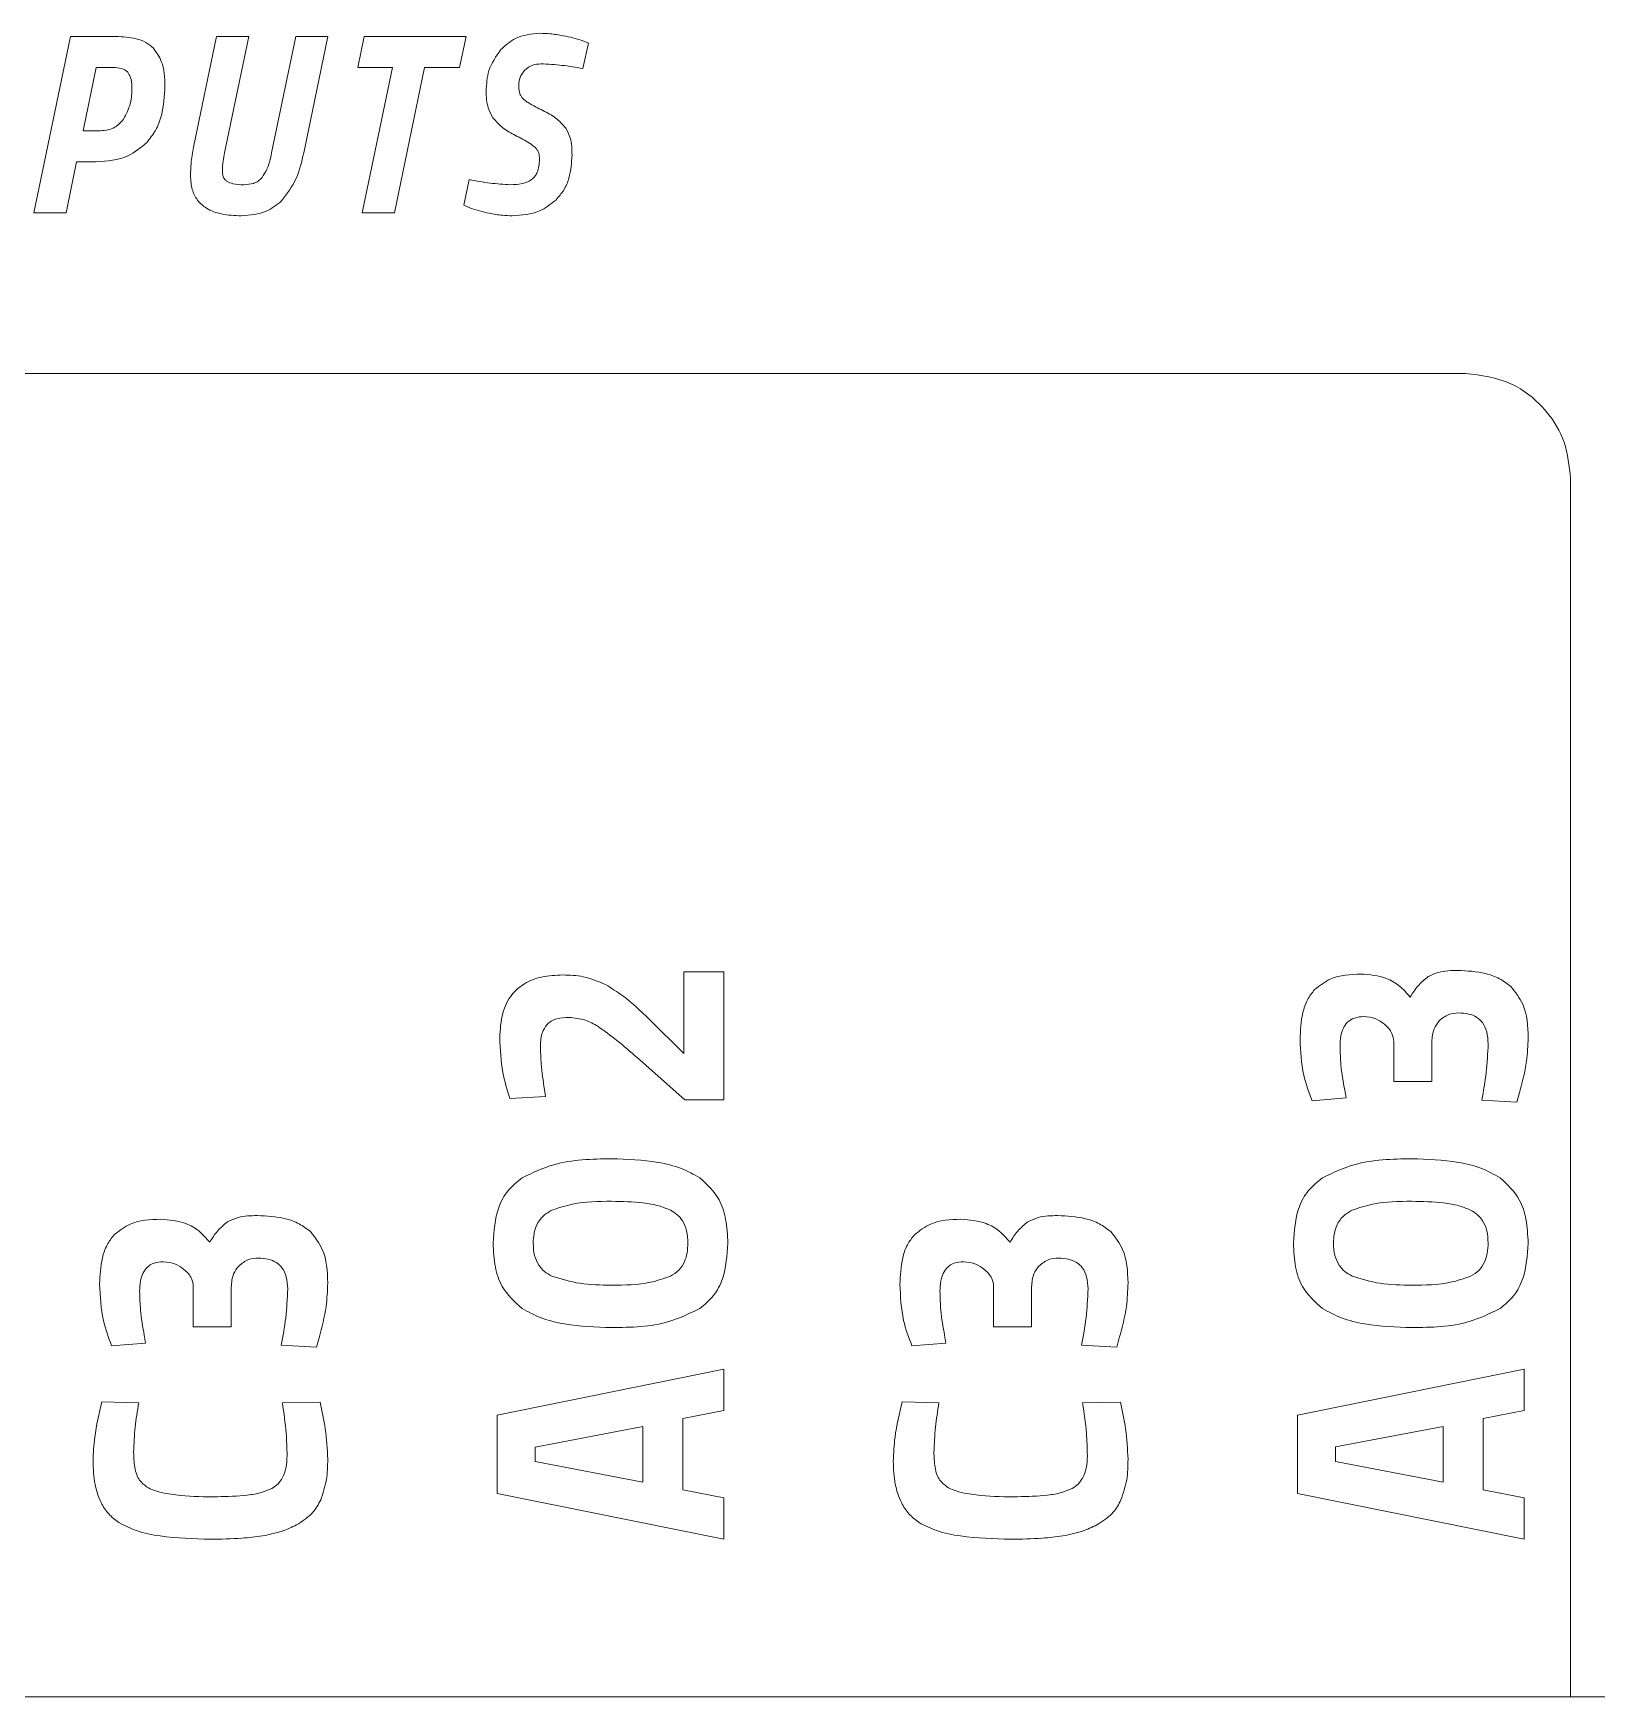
# Model space of a CAD drawing. Header units: millimetres. Extents: x 32696 to 36207, y 16706 to 17911.
# Drawn here: x 34794.91 to 34830.08, y 17439.39 to 17476.81 of the extents above; entities that cross this region are included whole.
import ezdxf

# ---------------------------------------------------------------- set-up
doc = ezdxf.new("R2010")
doc.units = ezdxf.units.MM
doc.header["$LTSCALE"] = 0.1
doc.layers.get('0').update_dxf_attribs({"lineweight": 20})

# ---------------------------------------------------------------- blocks, each defined once
blk = doc.blocks.new('CLP-XP352')
at = {"lineweight": 9}
for p, q in [((35041.001, 17364.622), (35040.653, 17362.943)), ((35041.435, 17364.622), (35041.001, 17364.622)), ((35042.393, 17364.622), (35042.173, 17363.568)), ((35042.699, 17364.622), (35042.393, 17364.622)), ((35042.468, 17363.514), (35042.699, 17364.622)), ((35043.146, 17364.622), (35042.916, 17363.514)), ((35043.452, 17364.622), (35043.146, 17364.622)), ((35043.222, 17363.514), (35043.452, 17364.622)), ((35043.798, 17364.622), (35043.736, 17364.326)), ((35044.769, 17364.622), (35043.798, 17364.622)), ((35044.707, 17364.326), (35044.769, 17364.622)), ((35045.935, 17364.558), (35045.872, 17364.583)), ((35045.879, 17364.316), (35045.935, 17364.558)), ((35041.245, 17364.326), (35041.121, 17363.724)), ((35041.413, 17364.326), (35041.245, 17364.326)), ((35043.736, 17364.326), (35044.066, 17364.326)), ((35044.066, 17364.326), (35043.78, 17362.943)), ((35044.086, 17362.943), (35044.372, 17364.326)), ((35044.372, 17364.326), (35044.707, 17364.326)), ((35041.121, 17363.724), (35041.287, 17363.724)), ((35040.959, 17362.943), (35041.058, 17363.427)), ((35041.058, 17363.427), (35041.247, 17363.427)), ((35044.797, 17363.259), (35044.746, 17363.015)), ((35040.653, 17362.943), (35040.959, 17362.943)), ((35043.78, 17362.943), (35044.086, 17362.943)), ((35044.746, 17363.015), (35044.809, 17362.988)), ((35017.594, 17361.414), (35054.284, 17361.414)), ((35055.284, 17360.414), (35055.284, 17348.814)), ((35046.842, 17355.717), (35046.842, 17354.937)), ((35047.223, 17355.717), (35046.842, 17355.717)), ((35047.223, 17354.498), (35047.223, 17355.717)), ((35046.842, 17354.937), (35046.512, 17355.264)), ((35053.601, 17355.051), (35053.601, 17354.672)), ((35053.963, 17354.672), (35053.963, 17355.051)), ((35046.397, 17354.899), (35046.851, 17354.498)), ((35053.601, 17354.672), (35053.963, 17354.672)), ((35045.184, 17354.509), (35045.524, 17354.529)), ((35045.524, 17354.529), (35045.514, 17354.597)), ((35052.823, 17354.489), (35053.147, 17354.515)), ((35053.147, 17354.515), (35053.134, 17354.589)), ((35054.773, 17354.475), (35054.798, 17354.566)), ((35046.851, 17354.498), (35047.223, 17354.498)), ((35054.439, 17354.495), (35054.773, 17354.475)), ((35042.171, 17352.716), (35042.171, 17352.337)), ((35042.533, 17352.337), (35042.533, 17352.716)), ((35049.791, 17352.716), (35049.791, 17352.337)), ((35050.153, 17352.337), (35050.153, 17352.716)), ((35042.171, 17352.337), (35042.533, 17352.337)), ((35049.791, 17352.337), (35050.153, 17352.337)), ((35041.393, 17352.155), (35041.717, 17352.181)), ((35041.717, 17352.181), (35041.704, 17352.255)), ((35043.009, 17352.161), (35043.343, 17352.141)), ((35043.343, 17352.141), (35043.368, 17352.232)), ((35049.013, 17352.155), (35049.337, 17352.181)), ((35049.337, 17352.181), (35049.324, 17352.255)), ((35050.629, 17352.161), (35050.963, 17352.141)), ((35050.963, 17352.141), (35050.988, 17352.232)), ((35047.223, 17351.932), (35045.064, 17351.496)), ((35047.223, 17351.539), (35047.223, 17351.932)), ((35054.843, 17351.933), (35052.684, 17351.496)), ((35054.843, 17351.539), (35054.843, 17351.933)), ((35041.651, 17351.611), (35041.301, 17351.622)), ((35043.378, 17351.619), (35043.019, 17351.611)), ((35045.064, 17351.496), (35045.064, 17350.75)), ((35046.832, 17351.462), (35047.223, 17351.539)), ((35049.271, 17351.611), (35048.921, 17351.622)), ((35050.998, 17351.619), (35050.639, 17351.611)), ((35052.684, 17351.496), (35052.684, 17350.75)), ((35054.452, 17351.462), (35054.843, 17351.539)), ((35046.451, 17351.388), (35045.426, 17351.191)), ((35046.451, 17350.858), (35046.451, 17351.388)), ((35046.832, 17350.784), (35046.832, 17351.462)), ((35054.071, 17351.388), (35053.046, 17351.192)), ((35054.071, 17350.858), (35054.071, 17351.388)), ((35054.452, 17350.784), (35054.452, 17351.462)), ((35045.426, 17351.191), (35045.426, 17351.055)), ((35053.046, 17351.192), (35053.046, 17351.055)), ((35045.426, 17351.055), (35046.451, 17350.858)), ((35053.046, 17351.055), (35054.071, 17350.858)), ((35045.064, 17350.75), (35047.223, 17350.314)), ((35047.223, 17350.707), (35046.832, 17350.784)), ((35047.223, 17350.314), (35047.223, 17350.707)), ((35052.684, 17350.75), (35054.843, 17350.314)), ((35054.843, 17350.707), (35054.452, 17350.784)), ((35054.843, 17350.314), (35054.843, 17350.707)), ((35018.594, 17348.814), (35055.284, 17348.814)), ((35055.284, 17348.814), (35055.784, 17348.814))]:
    blk.add_line(p, q, dxfattribs=at)
for points, knots in [([(35045.471, 17364.652), (35045.39, 17364.645), (35045.248, 17364.632), (35045.143, 17364.537), (35045.099, 17364.496)], [0, 0, 0, 0, 0.572263, 1, 1, 1, 1]), ([(35045.694, 17364.629), (35045.652, 17364.636), (35045.578, 17364.649), (35045.503, 17364.651), (35045.471, 17364.652)], [0, 0, 0, 0, 0.573509, 1, 1, 1, 1]), ([(35041.791, 17364.51), (35041.768, 17364.53), (35041.719, 17364.571), (35041.597, 17364.614), (35041.499, 17364.619), (35041.435, 17364.622)], [0, 0, 0, 0, 0.236016, 0.498861, 1, 1, 1, 1]), ([(35041.901, 17364.148), (35041.898, 17364.23), (35041.895, 17364.363), (35041.819, 17364.469), (35041.791, 17364.51)], [0, 0, 0, 0, 0.620061, 1, 1, 1, 1]), ([(35045.099, 17364.496), (35045.054, 17364.432), (35044.971, 17364.313), (35044.963, 17364.168), (35044.959, 17364.101)], [0, 0, 0, 0, 0.539277, 1, 1, 1, 1]), ([(35045.872, 17364.583), (35045.844, 17364.592), (35045.785, 17364.61), (35045.725, 17364.622), (35045.694, 17364.629)], [0, 0, 0, 0, 0.489211, 1, 1, 1, 1]), ([(35041.546, 17364.282), (35041.538, 17364.289), (35041.52, 17364.305), (35041.474, 17364.323), (35041.437, 17364.325), (35041.413, 17364.326)], [0, 0, 0, 0, 0.236633, 0.498669, 1, 1, 1, 1]), ([(35045.326, 17364.3), (35045.35, 17364.32), (35045.396, 17364.356), (35045.453, 17364.359), (35045.48, 17364.361)], [0, 0, 0, 0, 0.534595, 1, 1, 1, 1]), ([(35045.48, 17364.361), (35045.547, 17364.357), (35045.681, 17364.351), (35045.813, 17364.328), (35045.879, 17364.316)], [0, 0, 0, 0, 0.5027998, 1, 1, 1, 1]), ([(35041.586, 17364.143), (35041.585, 17364.174), (35041.584, 17364.224), (35041.556, 17364.266), (35041.546, 17364.282)], [0, 0, 0, 0, 0.618486, 1, 1, 1, 1]), ([(35045.27, 17364.156), (35045.272, 17364.186), (35045.278, 17364.24), (35045.311, 17364.282), (35045.326, 17364.3)], [0, 0, 0, 0, 0.559755, 1, 1, 1, 1]), ([(35041.506, 17363.833), (35041.532, 17363.883), (35041.582, 17363.98), (35041.585, 17364.089), (35041.586, 17364.143)], [0, 0, 0, 0, 0.508024, 1, 1, 1, 1]), ([(35041.727, 17363.611), (35041.757, 17363.649), (35041.819, 17363.726), (35041.888, 17363.91), (35041.896, 17364.055), (35041.901, 17364.148)], [0, 0, 0, 0, 0.248328, 0.514494, 1, 1, 1, 1]), ([(35044.959, 17364.101), (35044.961, 17364.047), (35044.964, 17363.956), (35045.007, 17363.878), (35045.024, 17363.847)], [0, 0, 0, 0, 0.607795, 1, 1, 1, 1]), ([(35045.305, 17364.033), (35045.299, 17364.042), (35045.286, 17364.059), (35045.272, 17364.101), (35045.271, 17364.134), (35045.27, 17364.156)], [0, 0, 0, 0, 0.233389, 0.496656, 1, 1, 1, 1]), ([(35045.5, 17363.916), (35045.453, 17363.94), (35045.393, 17363.97), (35045.329, 17364.011), (35045.312, 17364.027), (35045.305, 17364.033)], [0, 0, 0, 0, 0.696708, 0.874554, 1, 1, 1, 1]), ([(35045.024, 17363.847), (35045.055, 17363.812), (35045.117, 17363.744), (35045.198, 17363.7), (35045.239, 17363.679)], [0, 0, 0, 0, 0.506486, 1, 1, 1, 1]), ([(35045.718, 17363.749), (35045.688, 17363.783), (35045.625, 17363.852), (35045.542, 17363.895), (35045.5, 17363.916)], [0, 0, 0, 0, 0.492902, 1, 1, 1, 1]), ([(35041.287, 17363.724), (35041.311, 17363.725), (35041.359, 17363.728), (35041.44, 17363.76), (35041.481, 17363.805), (35041.506, 17363.833)], [0, 0, 0, 0, 0.29097, 0.562709, 1, 1, 1, 1]), ([(35045.777, 17363.494), (35045.776, 17363.55), (35045.774, 17363.639), (35045.734, 17363.719), (35045.718, 17363.749)], [0, 0, 0, 0, 0.618516, 1, 1, 1, 1]), ([(35041.247, 17363.427), (35041.352, 17363.435), (35041.533, 17363.448), (35041.67, 17363.563), (35041.727, 17363.611)], [0, 0, 0, 0, 0.583616, 1, 1, 1, 1]), ([(35042.173, 17363.568), (35042.164, 17363.516), (35042.148, 17363.425), (35042.145, 17363.333), (35042.144, 17363.294)], [0, 0, 0, 0, 0.5777, 1, 1, 1, 1]), ([(35045.239, 17363.679), (35045.284, 17363.656), (35045.351, 17363.624), (35045.41, 17363.578), (35045.428, 17363.564)], [0, 0, 0, 0, 0.687676, 1, 1, 1, 1]), ([(35045.428, 17363.564), (35045.435, 17363.557), (35045.448, 17363.541), (35045.464, 17363.503), (35045.466, 17363.474), (35045.467, 17363.454)], [0, 0, 0, 0, 0.255017, 0.521862, 1, 1, 1, 1]), ([(35042.448, 17363.345), (35042.449, 17363.375), (35042.452, 17363.432), (35042.463, 17363.487), (35042.468, 17363.514)], [0, 0, 0, 0, 0.530038, 1, 1, 1, 1]), ([(35042.916, 17363.514), (35042.905, 17363.46), (35042.888, 17363.376), (35042.841, 17363.304), (35042.825, 17363.278)], [0, 0, 0, 0, 0.640304, 1, 1, 1, 1]), ([(35043.012, 17363.056), (35043.063, 17363.124), (35043.166, 17363.262), (35043.203, 17363.43), (35043.222, 17363.514)], [0, 0, 0, 0, 0.498983, 1, 1, 1, 1]), ([(35045.467, 17363.454), (35045.466, 17363.431), (35045.465, 17363.389), (35045.45, 17363.334), (35045.428, 17363.293), (35045.41, 17363.275), (35045.4, 17363.266)], [0, 0, 0, 0, 0.333245, 0.616655, 0.814081, 1, 1, 1, 1]), ([(35045.623, 17363.064), (35045.65, 17363.095), (35045.704, 17363.156), (35045.765, 17363.303), (35045.772, 17363.419), (35045.777, 17363.494)], [0, 0, 0, 0, 0.256604, 0.523817, 1, 1, 1, 1]), ([(35042.144, 17363.294), (35042.147, 17363.25), (35042.152, 17363.169), (35042.206, 17363.058), (35042.303, 17362.973), (35042.45, 17362.921), (35042.564, 17362.916), (35042.628, 17362.914)], [0, 0, 0, 0, 0.185462, 0.348349, 0.510112, 0.728386, 1, 1, 1, 1]), ([(35042.494, 17363.24), (35042.486, 17363.246), (35042.47, 17363.259), (35042.451, 17363.295), (35042.449, 17363.325), (35042.448, 17363.345)], [0, 0, 0, 0, 0.2502429, 0.5112742, 1, 1, 1, 1]), ([(35042.653, 17363.21), (35042.617, 17363.21), (35042.561, 17363.21), (35042.511, 17363.232), (35042.494, 17363.24)], [0, 0, 0, 0, 0.651625, 1, 1, 1, 1]), ([(35042.825, 17363.278), (35042.813, 17363.266), (35042.79, 17363.243), (35042.731, 17363.215), (35042.683, 17363.212), (35042.653, 17363.21)], [0, 0, 0, 0, 0.258421, 0.524481, 1, 1, 1, 1]), ([(35045.191, 17363.21), (35045.126, 17363.214), (35044.994, 17363.221), (35044.864, 17363.247), (35044.797, 17363.259)], [0, 0, 0, 0, 0.489879, 1, 1, 1, 1]), ([(35045.4, 17363.266), (35045.386, 17363.256), (35045.356, 17363.235), (35045.285, 17363.214), (35045.228, 17363.212), (35045.191, 17363.21)], [0, 0, 0, 0, 0.230622, 0.494177, 1, 1, 1, 1]), ([(35042.628, 17362.914), (35042.711, 17362.92), (35042.854, 17362.93), (35042.965, 17363.019), (35043.012, 17363.056)], [0, 0, 0, 0, 0.58026, 1, 1, 1, 1]), ([(35045.208, 17362.914), (35045.298, 17362.92), (35045.452, 17362.93), (35045.573, 17363.025), (35045.623, 17363.064)], [0, 0, 0, 0, 0.584265, 1, 1, 1, 1]), ([(35044.809, 17362.988), (35044.838, 17362.978), (35044.897, 17362.958), (35044.957, 17362.945), (35044.988, 17362.938)], [0, 0, 0, 0, 0.494929, 1, 1, 1, 1]), ([(35044.988, 17362.938), (35045.03, 17362.93), (35045.102, 17362.917), (35045.176, 17362.915), (35045.208, 17362.914)], [0, 0, 0, 0, 0.5751691, 1, 1, 1, 1]), ([(35054.284, 17361.414), (35054.433, 17361.394), (35054.725, 17361.356), (35055.05, 17361.088), (35055.248, 17360.762), (35055.272, 17360.531), (35055.284, 17360.414)], [0, 0, 0, 0, 0.28334, 0.558063, 0.775438, 1, 1, 1, 1]), ([(35045.689, 17355.686), (35045.621, 17355.683), (35045.495, 17355.677), (35045.324, 17355.614), (35045.187, 17355.496), (35045.101, 17355.312), (35045.093, 17355.167), (35045.089, 17355.088)], [0, 0, 0, 0, 0.210762, 0.389357, 0.553069, 0.756209, 1, 1, 1, 1]), ([(35046.096, 17355.595), (35046.026, 17355.624), (35045.896, 17355.679), (35045.755, 17355.684), (35045.689, 17355.686)], [0, 0, 0, 0, 0.53458, 1, 1, 1, 1]), ([(35053.29, 17355.695), (35053.189, 17355.691), (35053.025, 17355.685), (35052.897, 17355.585), (35052.847, 17355.547)], [0, 0, 0, 0, 0.61349, 1, 1, 1, 1]), ([(35053.757, 17355.475), (35053.725, 17355.513), (35053.662, 17355.586), (35053.503, 17355.677), (35053.372, 17355.688), (35053.29, 17355.695)], [0, 0, 0, 0, 0.274736, 0.542873, 1, 1, 1, 1]), ([(35053.928, 17355.671), (35053.894, 17355.642), (35053.826, 17355.586), (35053.78, 17355.512), (35053.757, 17355.475)], [0, 0, 0, 0, 0.508132, 1, 1, 1, 1]), ([(35054.211, 17355.729), (35054.148, 17355.728), (35054.049, 17355.727), (35053.961, 17355.686), (35053.928, 17355.671)], [0, 0, 0, 0, 0.634871, 1, 1, 1, 1]), ([(35054.716, 17355.576), (35054.681, 17355.603), (35054.609, 17355.658), (35054.437, 17355.718), (35054.3, 17355.725), (35054.211, 17355.729)], [0, 0, 0, 0, 0.239816, 0.504394, 1, 1, 1, 1]), ([(35046.512, 17355.264), (35046.431, 17355.342), (35046.303, 17355.466), (35046.152, 17355.56), (35046.096, 17355.595)], [0, 0, 0, 0, 0.628687, 1, 1, 1, 1]), ([(35052.847, 17355.547), (35052.823, 17355.515), (35052.772, 17355.449), (35052.719, 17355.288), (35052.713, 17355.159), (35052.709, 17355.075)], [0, 0, 0, 0, 0.233987, 0.497269, 1, 1, 1, 1]), ([(35054.881, 17355.088), (35054.877, 17355.199), (35054.87, 17355.381), (35054.759, 17355.522), (35054.716, 17355.576)], [0, 0, 0, 0, 0.612928, 1, 1, 1, 1]), ([(35054.033, 17355.249), (35054.063, 17355.273), (35054.117, 17355.318), (35054.188, 17355.322), (35054.22, 17355.324)], [0, 0, 0, 0, 0.538816, 1, 1, 1, 1]), ([(35054.22, 17355.324), (35054.252, 17355.323), (35054.311, 17355.32), (35054.391, 17355.288), (35054.454, 17355.23), (35054.494, 17355.14), (35054.498, 17355.069), (35054.5, 17355.031)], [0, 0, 0, 0, 0.205399, 0.380568, 0.54373, 0.750095, 1, 1, 1, 1]), ([(35045.476, 17355.013), (35045.478, 17355.057), (35045.481, 17355.129), (35045.521, 17355.188), (35045.537, 17355.212)], [0, 0, 0, 0, 0.6022887, 1, 1, 1, 1]), ([(35045.537, 17355.212), (35045.55, 17355.224), (35045.577, 17355.249), (35045.649, 17355.277), (35045.707, 17355.28), (35045.745, 17355.281)], [0, 0, 0, 0, 0.233915, 0.494952, 1, 1, 1, 1]), ([(35045.745, 17355.281), (35045.799, 17355.277), (35045.898, 17355.268), (35045.984, 17355.219), (35046.023, 17355.197)], [0, 0, 0, 0, 0.552403, 1, 1, 1, 1]), ([(35046.023, 17355.197), (35046.084, 17355.153), (35046.213, 17355.06), (35046.334, 17354.955), (35046.397, 17354.899)], [0, 0, 0, 0, 0.4723839, 1, 1, 1, 1]), ([(35053.09, 17355.008), (35053.091, 17355.04), (35053.093, 17355.098), (35053.116, 17355.178), (35053.159, 17355.241), (35053.229, 17355.284), (35053.285, 17355.288), (35053.316, 17355.29)], [0, 0, 0, 0, 0.2330147, 0.4261554, 0.592877, 0.782763, 1, 1, 1, 1]), ([(35053.316, 17355.29), (35053.355, 17355.286), (35053.427, 17355.279), (35053.486, 17355.236), (35053.512, 17355.217)], [0, 0, 0, 0, 0.54984, 1, 1, 1, 1]), ([(35053.512, 17355.217), (35053.527, 17355.204), (35053.555, 17355.178), (35053.592, 17355.123), (35053.598, 17355.078), (35053.601, 17355.051)], [0, 0, 0, 0, 0.309196, 0.586789, 1, 1, 1, 1]), ([(35053.963, 17355.051), (35053.966, 17355.093), (35053.971, 17355.166), (35054.015, 17355.224), (35054.033, 17355.249)], [0, 0, 0, 0, 0.581688, 1, 1, 1, 1]), ([(35045.089, 17355.088), (35045.094, 17354.977), (35045.103, 17354.78), (35045.159, 17354.592), (35045.184, 17354.509)], [0, 0, 0, 0, 0.561354, 1, 1, 1, 1]), ([(35045.514, 17354.597), (35045.502, 17354.678), (35045.481, 17354.816), (35045.478, 17354.955), (35045.476, 17355.013)], [0, 0, 0, 0, 0.5819902, 1, 1, 1, 1]), ([(35052.709, 17355.075), (35052.714, 17354.959), (35052.723, 17354.758), (35052.793, 17354.569), (35052.823, 17354.489)], [0, 0, 0, 0, 0.575017, 1, 1, 1, 1]), ([(35053.134, 17354.589), (35053.12, 17354.669), (35053.095, 17354.808), (35053.092, 17354.948), (35053.09, 17355.008)], [0, 0, 0, 0, 0.577467, 1, 1, 1, 1]), ([(35054.5, 17355.031), (35054.496, 17354.939), (35054.487, 17354.759), (35054.455, 17354.582), (35054.439, 17354.495)], [0, 0, 0, 0, 0.510303, 1, 1, 1, 1]), ([(35054.798, 17354.566), (35054.825, 17354.665), (35054.871, 17354.836), (35054.878, 17355.013), (35054.881, 17355.088)], [0, 0, 0, 0, 0.577422, 1, 1, 1, 1]), ([(35046.153, 17353.936), (35045.966, 17353.933), (35045.669, 17353.929), (35045.402, 17353.802), (35045.303, 17353.755)], [0, 0, 0, 0, 0.628249, 1, 1, 1, 1]), ([(35046.993, 17353.755), (35046.936, 17353.787), (35046.811, 17353.855), (35046.526, 17353.923), (35046.301, 17353.931), (35046.153, 17353.936)], [0, 0, 0, 0, 0.223856, 0.487501, 1, 1, 1, 1]), ([(35053.773, 17353.936), (35053.586, 17353.933), (35053.289, 17353.929), (35053.022, 17353.802), (35052.923, 17353.755)], [0, 0, 0, 0, 0.628249, 1, 1, 1, 1]), ([(35054.613, 17353.755), (35054.556, 17353.787), (35054.431, 17353.856), (35054.146, 17353.923), (35053.921, 17353.931), (35053.773, 17353.936)], [0, 0, 0, 0, 0.223856, 0.487501, 1, 1, 1, 1]), ([(35045.303, 17353.755), (35045.256, 17353.717), (35045.159, 17353.641), (35045.045, 17353.425), (35045.033, 17353.248), (35045.026, 17353.132)], [0, 0, 0, 0, 0.25499, 0.517227, 1, 1, 1, 1]), ([(35047.261, 17353.132), (35047.257, 17353.208), (35047.25, 17353.349), (35047.181, 17353.58), (35047.062, 17353.691), (35046.993, 17353.755)], [0, 0, 0, 0, 0.323957, 0.603231, 1, 1, 1, 1]), ([(35052.923, 17353.755), (35052.876, 17353.717), (35052.779, 17353.641), (35052.665, 17353.425), (35052.653, 17353.248), (35052.646, 17353.132)], [0, 0, 0, 0, 0.25499, 0.517227, 1, 1, 1, 1]), ([(35054.881, 17353.132), (35054.877, 17353.208), (35054.87, 17353.35), (35054.801, 17353.58), (35054.682, 17353.691), (35054.613, 17353.755)], [0, 0, 0, 0, 0.323957, 0.603231, 1, 1, 1, 1]), ([(35042.781, 17353.395), (35042.718, 17353.394), (35042.619, 17353.393), (35042.531, 17353.351), (35042.498, 17353.336)], [0, 0, 0, 0, 0.6348708, 1, 1, 1, 1]), ([(35043.286, 17353.242), (35043.251, 17353.269), (35043.179, 17353.324), (35043.007, 17353.384), (35042.87, 17353.39), (35042.781, 17353.395)], [0, 0, 0, 0, 0.239816, 0.504394, 1, 1, 1, 1]), ([(35045.584, 17353.446), (35045.554, 17353.428), (35045.495, 17353.394), (35045.439, 17353.312), (35045.411, 17353.223), (35045.408, 17353.164), (35045.407, 17353.132)], [0, 0, 0, 0, 0.272735, 0.534454, 0.7539747, 1, 1, 1, 1]), ([(35046.154, 17353.531), (35046.029, 17353.531), (35045.834, 17353.53), (35045.65, 17353.468), (35045.584, 17353.446)], [0, 0, 0, 0, 0.6435384, 1, 1, 1, 1]), ([(35046.713, 17353.447), (35046.676, 17353.462), (35046.594, 17353.495), (35046.405, 17353.525), (35046.255, 17353.529), (35046.154, 17353.531)], [0, 0, 0, 0, 0.207649, 0.469347, 1, 1, 1, 1]), ([(35046.88, 17353.132), (35046.878, 17353.172), (35046.874, 17353.246), (35046.836, 17353.34), (35046.781, 17353.407), (35046.736, 17353.434), (35046.713, 17353.447)], [0, 0, 0, 0, 0.315057, 0.587753, 0.790535, 1, 1, 1, 1]), ([(35050.401, 17353.395), (35050.338, 17353.394), (35050.239, 17353.393), (35050.151, 17353.351), (35050.118, 17353.336)], [0, 0, 0, 0, 0.634871, 1, 1, 1, 1]), ([(35050.906, 17353.242), (35050.871, 17353.269), (35050.799, 17353.324), (35050.627, 17353.384), (35050.49, 17353.39), (35050.401, 17353.395)], [0, 0, 0, 0, 0.239816, 0.504394, 1, 1, 1, 1]), ([(35053.204, 17353.446), (35053.174, 17353.428), (35053.115, 17353.394), (35053.059, 17353.312), (35053.031, 17353.223), (35053.028, 17353.164), (35053.027, 17353.132)], [0, 0, 0, 0, 0.272735, 0.534454, 0.7539747, 1, 1, 1, 1]), ([(35053.774, 17353.531), (35053.649, 17353.531), (35053.454, 17353.53), (35053.27, 17353.468), (35053.204, 17353.446)], [0, 0, 0, 0, 0.643538, 1, 1, 1, 1]), ([(35054.333, 17353.447), (35054.296, 17353.462), (35054.214, 17353.496), (35054.025, 17353.525), (35053.875, 17353.529), (35053.774, 17353.531)], [0, 0, 0, 0, 0.2076492, 0.4693465, 1, 1, 1, 1]), ([(35054.5, 17353.132), (35054.498, 17353.172), (35054.494, 17353.246), (35054.456, 17353.34), (35054.401, 17353.407), (35054.356, 17353.434), (35054.333, 17353.447)], [0, 0, 0, 0, 0.315057, 0.587753, 0.790535, 1, 1, 1, 1]), ([(35041.86, 17353.36), (35041.759, 17353.357), (35041.595, 17353.351), (35041.467, 17353.251), (35041.417, 17353.212)], [0, 0, 0, 0, 0.61349, 1, 1, 1, 1]), ([(35042.327, 17353.141), (35042.295, 17353.178), (35042.232, 17353.252), (35042.073, 17353.343), (35041.942, 17353.354), (35041.86, 17353.36)], [0, 0, 0, 0, 0.274736, 0.542873, 1, 1, 1, 1]), ([(35042.498, 17353.336), (35042.464, 17353.308), (35042.396, 17353.252), (35042.35, 17353.178), (35042.327, 17353.141)], [0, 0, 0, 0, 0.508132, 1, 1, 1, 1]), ([(35043.451, 17352.753), (35043.447, 17352.865), (35043.44, 17353.047), (35043.329, 17353.188), (35043.286, 17353.242)], [0, 0, 0, 0, 0.612928, 1, 1, 1, 1]), ([(35049.48, 17353.36), (35049.379, 17353.357), (35049.215, 17353.351), (35049.087, 17353.251), (35049.037, 17353.212)], [0, 0, 0, 0, 0.61349, 1, 1, 1, 1]), ([(35049.947, 17353.141), (35049.915, 17353.178), (35049.852, 17353.252), (35049.693, 17353.343), (35049.562, 17353.354), (35049.48, 17353.36)], [0, 0, 0, 0, 0.274736, 0.542873, 1, 1, 1, 1]), ([(35050.118, 17353.336), (35050.084, 17353.308), (35050.016, 17353.252), (35049.97, 17353.178), (35049.947, 17353.141)], [0, 0, 0, 0, 0.508132, 1, 1, 1, 1]), ([(35051.071, 17352.753), (35051.067, 17352.865), (35051.06, 17353.047), (35050.949, 17353.188), (35050.906, 17353.242)], [0, 0, 0, 0, 0.612928, 1, 1, 1, 1]), ([(35041.417, 17353.212), (35041.393, 17353.181), (35041.342, 17353.115), (35041.289, 17352.953), (35041.283, 17352.825), (35041.279, 17352.741)], [0, 0, 0, 0, 0.233987, 0.497269, 1, 1, 1, 1]), ([(35045.026, 17353.132), (35045.029, 17353.057), (35045.036, 17352.915), (35045.109, 17352.683), (35045.231, 17352.574), (35045.303, 17352.51)], [0, 0, 0, 0, 0.321741, 0.600033, 1, 1, 1, 1]), ([(35045.407, 17353.132), (35045.409, 17353.093), (35045.413, 17353.019), (35045.454, 17352.926), (35045.513, 17352.859), (35045.56, 17352.832), (35045.584, 17352.819)], [0, 0, 0, 0, 0.3076457, 0.5777887, 0.7833568, 1, 1, 1, 1]), ([(35046.713, 17352.817), (35046.742, 17352.835), (35046.798, 17352.87), (35046.85, 17352.952), (35046.876, 17353.041), (35046.878, 17353.101), (35046.88, 17353.132)], [0, 0, 0, 0, 0.264295, 0.524786, 0.747791, 1, 1, 1, 1]), ([(35046.993, 17352.51), (35047.039, 17352.548), (35047.133, 17352.625), (35047.242, 17352.84), (35047.253, 17353.017), (35047.261, 17353.132)], [0, 0, 0, 0, 0.252057, 0.51409, 1, 1, 1, 1]), ([(35049.037, 17353.212), (35049.013, 17353.181), (35048.962, 17353.115), (35048.909, 17352.953), (35048.903, 17352.825), (35048.899, 17352.741)], [0, 0, 0, 0, 0.233987, 0.497269, 1, 1, 1, 1]), ([(35052.646, 17353.132), (35052.649, 17353.057), (35052.656, 17352.915), (35052.729, 17352.683), (35052.851, 17352.574), (35052.923, 17352.51)], [0, 0, 0, 0, 0.321741, 0.600033, 1, 1, 1, 1]), ([(35053.027, 17353.132), (35053.029, 17353.093), (35053.033, 17353.019), (35053.074, 17352.926), (35053.133, 17352.859), (35053.18, 17352.833), (35053.204, 17352.819)], [0, 0, 0, 0, 0.307646, 0.577789, 0.783357, 1, 1, 1, 1]), ([(35054.333, 17352.818), (35054.362, 17352.835), (35054.418, 17352.87), (35054.47, 17352.952), (35054.496, 17353.041), (35054.498, 17353.101), (35054.5, 17353.132)], [0, 0, 0, 0, 0.2642952, 0.5247861, 0.7477913, 1, 1, 1, 1]), ([(35054.613, 17352.51), (35054.659, 17352.548), (35054.753, 17352.625), (35054.862, 17352.841), (35054.873, 17353.018), (35054.881, 17353.132)], [0, 0, 0, 0, 0.252057, 0.51409, 1, 1, 1, 1]), ([(35041.66, 17352.674), (35041.661, 17352.706), (35041.663, 17352.764), (35041.686, 17352.843), (35041.729, 17352.907), (35041.799, 17352.95), (35041.855, 17352.954), (35041.886, 17352.956)], [0, 0, 0, 0, 0.233015, 0.426155, 0.592877, 0.782763, 1, 1, 1, 1]), ([(35041.886, 17352.956), (35041.925, 17352.952), (35041.997, 17352.944), (35042.056, 17352.902), (35042.082, 17352.883)], [0, 0, 0, 0, 0.54984, 1, 1, 1, 1]), ([(35042.603, 17352.914), (35042.633, 17352.939), (35042.687, 17352.984), (35042.758, 17352.988), (35042.79, 17352.99)], [0, 0, 0, 0, 0.538816, 1, 1, 1, 1]), ([(35042.79, 17352.99), (35042.822, 17352.988), (35042.881, 17352.986), (35042.961, 17352.954), (35043.024, 17352.896), (35043.064, 17352.806), (35043.068, 17352.735), (35043.07, 17352.696)], [0, 0, 0, 0, 0.205399, 0.380568, 0.54373, 0.750095, 1, 1, 1, 1]), ([(35049.28, 17352.674), (35049.281, 17352.706), (35049.283, 17352.764), (35049.306, 17352.843), (35049.349, 17352.907), (35049.419, 17352.95), (35049.475, 17352.954), (35049.506, 17352.956)], [0, 0, 0, 0, 0.233015, 0.426155, 0.592877, 0.782763, 1, 1, 1, 1]), ([(35049.506, 17352.956), (35049.545, 17352.952), (35049.617, 17352.944), (35049.676, 17352.902), (35049.702, 17352.883)], [0, 0, 0, 0, 0.54984, 1, 1, 1, 1]), ([(35050.223, 17352.914), (35050.253, 17352.939), (35050.307, 17352.984), (35050.378, 17352.988), (35050.41, 17352.99)], [0, 0, 0, 0, 0.538816, 1, 1, 1, 1]), ([(35050.41, 17352.99), (35050.442, 17352.988), (35050.501, 17352.986), (35050.581, 17352.954), (35050.644, 17352.896), (35050.684, 17352.806), (35050.688, 17352.735), (35050.69, 17352.696)], [0, 0, 0, 0, 0.2053989, 0.3805682, 0.5437296, 0.7500953, 1, 1, 1, 1]), ([(35042.082, 17352.883), (35042.097, 17352.87), (35042.125, 17352.844), (35042.162, 17352.789), (35042.168, 17352.743), (35042.171, 17352.716)], [0, 0, 0, 0, 0.309196, 0.586789, 1, 1, 1, 1]), ([(35042.533, 17352.716), (35042.536, 17352.759), (35042.541, 17352.832), (35042.585, 17352.89), (35042.603, 17352.914)], [0, 0, 0, 0, 0.581688, 1, 1, 1, 1]), ([(35045.584, 17352.819), (35045.672, 17352.792), (35045.858, 17352.734), (35046.052, 17352.734), (35046.154, 17352.733)], [0, 0, 0, 0, 0.475164, 1, 1, 1, 1]), ([(35046.154, 17352.733), (35046.279, 17352.733), (35046.47, 17352.733), (35046.65, 17352.796), (35046.713, 17352.817)], [0, 0, 0, 0, 0.650086, 1, 1, 1, 1]), ([(35049.702, 17352.883), (35049.717, 17352.87), (35049.745, 17352.844), (35049.782, 17352.789), (35049.788, 17352.743), (35049.791, 17352.716)], [0, 0, 0, 0, 0.309196, 0.586789, 1, 1, 1, 1]), ([(35050.153, 17352.716), (35050.156, 17352.759), (35050.161, 17352.832), (35050.205, 17352.89), (35050.223, 17352.914)], [0, 0, 0, 0, 0.581688, 1, 1, 1, 1]), ([(35053.204, 17352.819), (35053.292, 17352.792), (35053.478, 17352.734), (35053.672, 17352.734), (35053.774, 17352.733)], [0, 0, 0, 0, 0.475164, 1, 1, 1, 1]), ([(35053.774, 17352.733), (35053.899, 17352.734), (35054.09, 17352.734), (35054.27, 17352.796), (35054.333, 17352.818)], [0, 0, 0, 0, 0.650086, 1, 1, 1, 1]), ([(35041.279, 17352.741), (35041.284, 17352.625), (35041.293, 17352.423), (35041.363, 17352.235), (35041.393, 17352.155)], [0, 0, 0, 0, 0.575017, 1, 1, 1, 1]), ([(35041.704, 17352.255), (35041.69, 17352.335), (35041.665, 17352.473), (35041.662, 17352.614), (35041.66, 17352.674)], [0, 0, 0, 0, 0.577467, 1, 1, 1, 1]), ([(35043.07, 17352.696), (35043.066, 17352.605), (35043.057, 17352.425), (35043.025, 17352.247), (35043.009, 17352.161)], [0, 0, 0, 0, 0.510303, 1, 1, 1, 1]), ([(35043.368, 17352.232), (35043.395, 17352.331), (35043.441, 17352.502), (35043.448, 17352.679), (35043.451, 17352.753)], [0, 0, 0, 0, 0.577422, 1, 1, 1, 1]), ([(35048.899, 17352.741), (35048.904, 17352.625), (35048.913, 17352.423), (35048.983, 17352.235), (35049.013, 17352.155)], [0, 0, 0, 0, 0.575017, 1, 1, 1, 1]), ([(35049.324, 17352.255), (35049.31, 17352.335), (35049.285, 17352.473), (35049.282, 17352.614), (35049.28, 17352.674)], [0, 0, 0, 0, 0.577467, 1, 1, 1, 1]), ([(35050.69, 17352.696), (35050.686, 17352.605), (35050.677, 17352.425), (35050.645, 17352.247), (35050.629, 17352.161)], [0, 0, 0, 0, 0.510303, 1, 1, 1, 1]), ([(35050.988, 17352.232), (35051.015, 17352.331), (35051.061, 17352.502), (35051.068, 17352.679), (35051.071, 17352.753)], [0, 0, 0, 0, 0.5774216, 1, 1, 1, 1]), ([(35045.303, 17352.51), (35045.362, 17352.478), (35045.489, 17352.41), (35045.777, 17352.342), (35046.003, 17352.334), (35046.153, 17352.329)], [0, 0, 0, 0, 0.2262953, 0.4906606, 1, 1, 1, 1]), ([(35046.153, 17352.329), (35046.339, 17352.331), (35046.633, 17352.335), (35046.896, 17352.463), (35046.993, 17352.51)], [0, 0, 0, 0, 0.6313565, 1, 1, 1, 1]), ([(35052.923, 17352.51), (35052.982, 17352.478), (35053.109, 17352.41), (35053.397, 17352.342), (35053.623, 17352.334), (35053.773, 17352.329)], [0, 0, 0, 0, 0.226295, 0.490661, 1, 1, 1, 1]), ([(35053.773, 17352.329), (35053.959, 17352.331), (35054.253, 17352.335), (35054.516, 17352.463), (35054.613, 17352.51)], [0, 0, 0, 0, 0.631357, 1, 1, 1, 1]), ([(35041.301, 17351.622), (35041.274, 17351.51), (35041.228, 17351.324), (35041.219, 17351.132), (35041.216, 17351.055)], [0, 0, 0, 0, 0.597848, 1, 1, 1, 1]), ([(35041.603, 17351.142), (35041.606, 17351.222), (35041.613, 17351.379), (35041.638, 17351.534), (35041.651, 17351.611)], [0, 0, 0, 0, 0.507768, 1, 1, 1, 1]), ([(35043.019, 17351.611), (35043.033, 17351.515), (35043.058, 17351.349), (35043.062, 17351.181), (35043.064, 17351.11)], [0, 0, 0, 0, 0.576533, 1, 1, 1, 1]), ([(35043.451, 17351.075), (35043.446, 17351.172), (35043.437, 17351.355), (35043.397, 17351.535), (35043.378, 17351.619)], [0, 0, 0, 0, 0.528926, 1, 1, 1, 1]), ([(35048.921, 17351.622), (35048.894, 17351.51), (35048.848, 17351.324), (35048.839, 17351.132), (35048.836, 17351.055)], [0, 0, 0, 0, 0.597848, 1, 1, 1, 1]), ([(35049.223, 17351.142), (35049.226, 17351.222), (35049.233, 17351.379), (35049.258, 17351.534), (35049.271, 17351.611)], [0, 0, 0, 0, 0.507768, 1, 1, 1, 1]), ([(35050.639, 17351.611), (35050.653, 17351.515), (35050.678, 17351.349), (35050.682, 17351.181), (35050.684, 17351.11)], [0, 0, 0, 0, 0.576533, 1, 1, 1, 1]), ([(35051.071, 17351.075), (35051.066, 17351.172), (35051.057, 17351.355), (35051.017, 17351.535), (35050.998, 17351.619)], [0, 0, 0, 0, 0.528926, 1, 1, 1, 1]), ([(35041.216, 17351.055), (35041.218, 17350.982), (35041.224, 17350.847), (35041.279, 17350.676), (35041.359, 17350.55), (35041.428, 17350.498), (35041.462, 17350.472)], [0, 0, 0, 0, 0.330231, 0.609955, 0.807636, 1, 1, 1, 1]), ([(35041.658, 17350.875), (35041.649, 17350.893), (35041.627, 17350.931), (35041.607, 17351.022), (35041.604, 17351.094), (35041.603, 17351.142)], [0, 0, 0, 0, 0.2157, 0.477514, 1, 1, 1, 1]), ([(35043.064, 17351.11), (35043.062, 17351.07), (35043.059, 17350.996), (35043.027, 17350.903), (35042.979, 17350.836), (35042.939, 17350.81), (35042.919, 17350.797)], [0, 0, 0, 0, 0.330831, 0.608662, 0.805507, 1, 1, 1, 1]), ([(35043.384, 17350.687), (35043.405, 17350.751), (35043.448, 17350.877), (35043.45, 17351.009), (35043.451, 17351.075)], [0, 0, 0, 0, 0.5071869, 1, 1, 1, 1]), ([(35048.836, 17351.055), (35048.838, 17350.982), (35048.844, 17350.847), (35048.899, 17350.676), (35048.979, 17350.55), (35049.048, 17350.498), (35049.082, 17350.472)], [0, 0, 0, 0, 0.330231, 0.609955, 0.807636, 1, 1, 1, 1]), ([(35049.278, 17350.875), (35049.269, 17350.893), (35049.247, 17350.931), (35049.227, 17351.022), (35049.224, 17351.094), (35049.223, 17351.142)], [0, 0, 0, 0, 0.2157, 0.477514, 1, 1, 1, 1]), ([(35050.684, 17351.11), (35050.682, 17351.07), (35050.679, 17350.996), (35050.647, 17350.903), (35050.599, 17350.836), (35050.559, 17350.81), (35050.539, 17350.797)], [0, 0, 0, 0, 0.330831, 0.608662, 0.805507, 1, 1, 1, 1]), ([(35051.004, 17350.687), (35051.025, 17350.751), (35051.068, 17350.877), (35051.07, 17351.009), (35051.071, 17351.075)], [0, 0, 0, 0, 0.507187, 1, 1, 1, 1]), ([(35041.87, 17350.757), (35041.819, 17350.771), (35041.738, 17350.793), (35041.68, 17350.853), (35041.658, 17350.875)], [0, 0, 0, 0, 0.62446, 1, 1, 1, 1]), ([(35049.49, 17350.757), (35049.439, 17350.771), (35049.358, 17350.793), (35049.3, 17350.853), (35049.278, 17350.875)], [0, 0, 0, 0, 0.62446, 1, 1, 1, 1]), ([(35042.4, 17350.718), (35042.282, 17350.718), (35042.105, 17350.718), (35041.929, 17350.747), (35041.87, 17350.757)], [0, 0, 0, 0, 0.65953, 1, 1, 1, 1]), ([(35042.919, 17350.797), (35042.886, 17350.783), (35042.811, 17350.751), (35042.636, 17350.724), (35042.495, 17350.721), (35042.4, 17350.718)], [0, 0, 0, 0, 0.20021, 0.460062, 1, 1, 1, 1]), ([(35050.02, 17350.718), (35049.902, 17350.718), (35049.725, 17350.718), (35049.549, 17350.747), (35049.49, 17350.757)], [0, 0, 0, 0, 0.65953, 1, 1, 1, 1]), ([(35050.539, 17350.797), (35050.506, 17350.783), (35050.431, 17350.751), (35050.256, 17350.724), (35050.115, 17350.721), (35050.02, 17350.718)], [0, 0, 0, 0, 0.20021, 0.460062, 1, 1, 1, 1]), ([(35043.171, 17350.459), (35043.222, 17350.493), (35043.311, 17350.553), (35043.362, 17350.646), (35043.384, 17350.687)], [0, 0, 0, 0, 0.56486, 1, 1, 1, 1]), ([(35050.791, 17350.459), (35050.842, 17350.493), (35050.931, 17350.553), (35050.982, 17350.646), (35051.004, 17350.687)], [0, 0, 0, 0, 0.56486, 1, 1, 1, 1]), ([(35041.462, 17350.472), (35041.517, 17350.444), (35041.641, 17350.381), (35041.937, 17350.325), (35042.174, 17350.318), (35042.333, 17350.314)], [0, 0, 0, 0, 0.2057017, 0.4658505, 1, 1, 1, 1]), ([(35042.829, 17350.345), (35042.898, 17350.359), (35043.017, 17350.382), (35043.126, 17350.436), (35043.171, 17350.459)], [0, 0, 0, 0, 0.581122, 1, 1, 1, 1]), ([(35049.082, 17350.472), (35049.137, 17350.444), (35049.261, 17350.381), (35049.557, 17350.325), (35049.794, 17350.318), (35049.953, 17350.314)], [0, 0, 0, 0, 0.2057017, 0.4658505, 1, 1, 1, 1]), ([(35050.449, 17350.345), (35050.518, 17350.359), (35050.637, 17350.382), (35050.746, 17350.436), (35050.791, 17350.459)], [0, 0, 0, 0, 0.581122, 1, 1, 1, 1]), ([(35042.333, 17350.314), (35042.434, 17350.315), (35042.6, 17350.316), (35042.764, 17350.337), (35042.829, 17350.345)], [0, 0, 0, 0, 0.609249, 1, 1, 1, 1]), ([(35049.953, 17350.314), (35050.054, 17350.315), (35050.22, 17350.316), (35050.384, 17350.337), (35050.449, 17350.345)], [0, 0, 0, 0, 0.609249, 1, 1, 1, 1])]:
    blk.add_open_spline(points, degree=3, knots=knots, dxfattribs=at)

msp = doc.modelspace()

# ---------------------------------------------------------------- block references
at = {"xscale": 2.3625, "yscale": 2.3625, "zscale": 2.3625}
msp.add_blockref('CLP-XP352', (-47988.622, -23547.183), dxfattribs=at)

doc.saveas('drawing.dxf')
